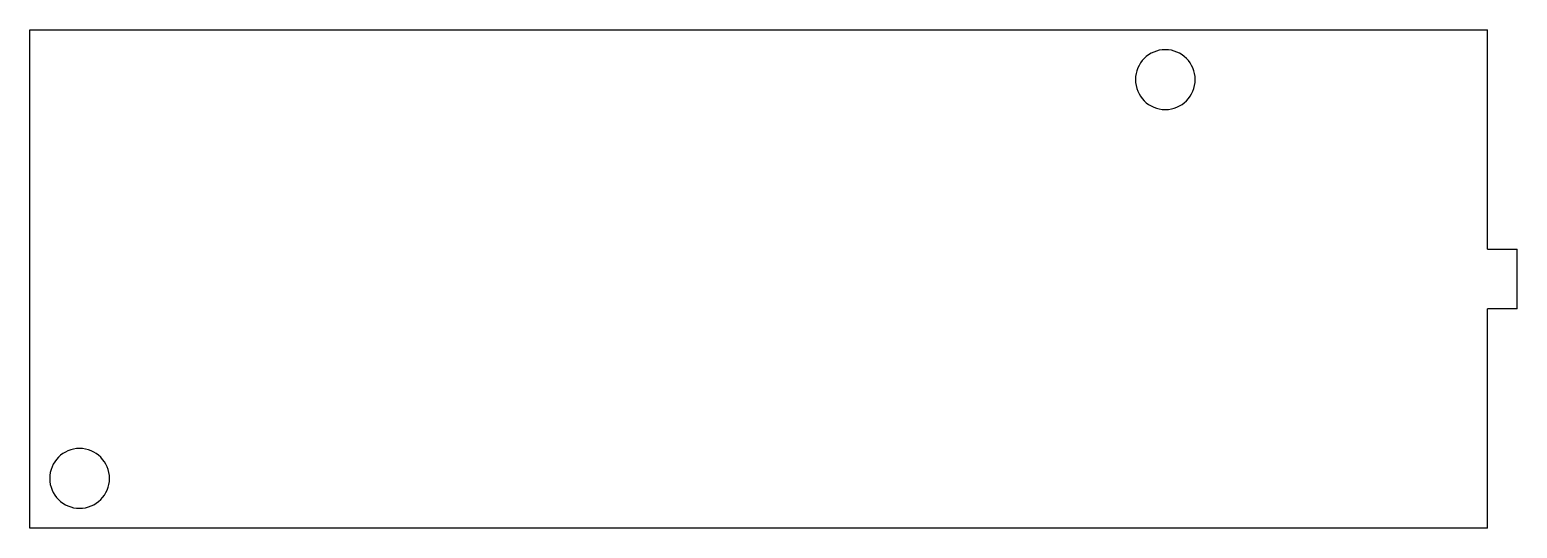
# Model space of a CAD drawing. Header units: inches. Extents: x -75 to 75, y -25 to 25.
import ezdxf

# ---------------------------------------------------------------- set-up
doc = ezdxf.new("R2010")
doc.units = ezdxf.units.IN
doc.header["$MEASUREMENT"] = 0
doc.layers.add('SC_1', color=1, linetype='Continuous')
doc.layers.add('SC_2', color=2, linetype='Continuous')

msp = doc.modelspace()

# ---------------------------------------------------------------- linework, layer by layer
at = {"layer": 'SC_1', "color": 7}
for p, q in [((-74.6125, -25), (-74.6125, 25)), ((71.6125, 3), (71.6125, 25)), ((74.6125, -3), (74.6125, 3)), ((71.6125, -25), (71.6125, -3))]:
    msp.add_line(p, q, dxfattribs=at)
at = {"layer": 'SC_2', "color": 7}
for p, q in [((-74.6125, 25), (71.6125, 25)), ((71.6125, 3), (74.6125, 3)), ((74.6125, -3), (71.6125, -3)), ((71.6125, -25), (-74.6125, -25))]:
    msp.add_line(p, q, dxfattribs=at)
at = {"layer": 'SC_2', "color": 7, "extrusion": (0, 0, -1)}
for centre in [(-39.306, 20), (69.6125, -20)]:
    msp.add_circle(centre, 3, dxfattribs=at)

doc.saveas('drawing.dxf')
